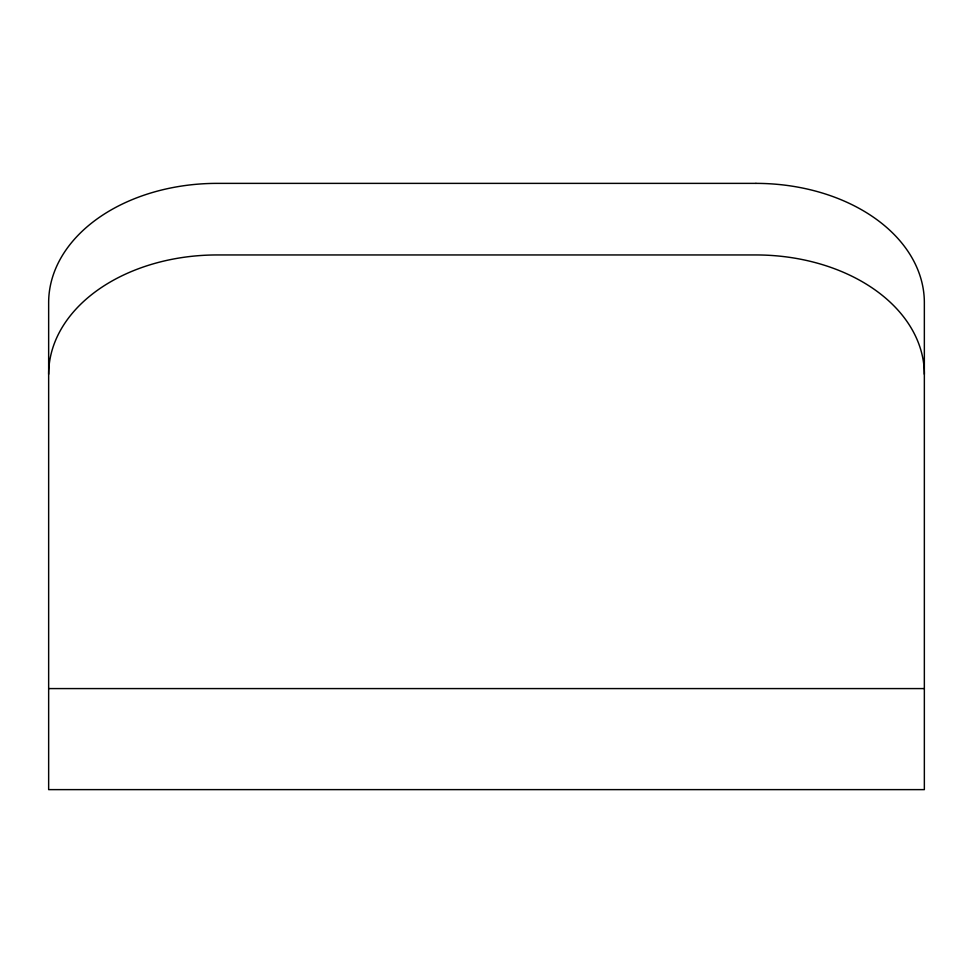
<?xml version="1.0" encoding="UTF-8"?>
<svg xmlns="http://www.w3.org/2000/svg" width="973" height="973" viewBox="0 0 973 973"><rect width="100%" height="100%" fill="white"/><g stroke="black" fill="none" stroke-linecap="round" stroke-linejoin="round"><path stroke-width="1.46" d="M48.65 688.58L924.35 688.58M924.35 374.228A168.402 119.29 0 0 0 755.948 254.95L217.052 254.95A168.402 119.29 0 0 0 48.65 374.228M755.948 183.374L217.052 183.374A168.402 119.29 0 0 0 48.65 302.664L48.65 789.626L924.35 789.626L924.35 302.664A168.402 119.29 0 0 0 755.948 183.374"/></g></svg>
